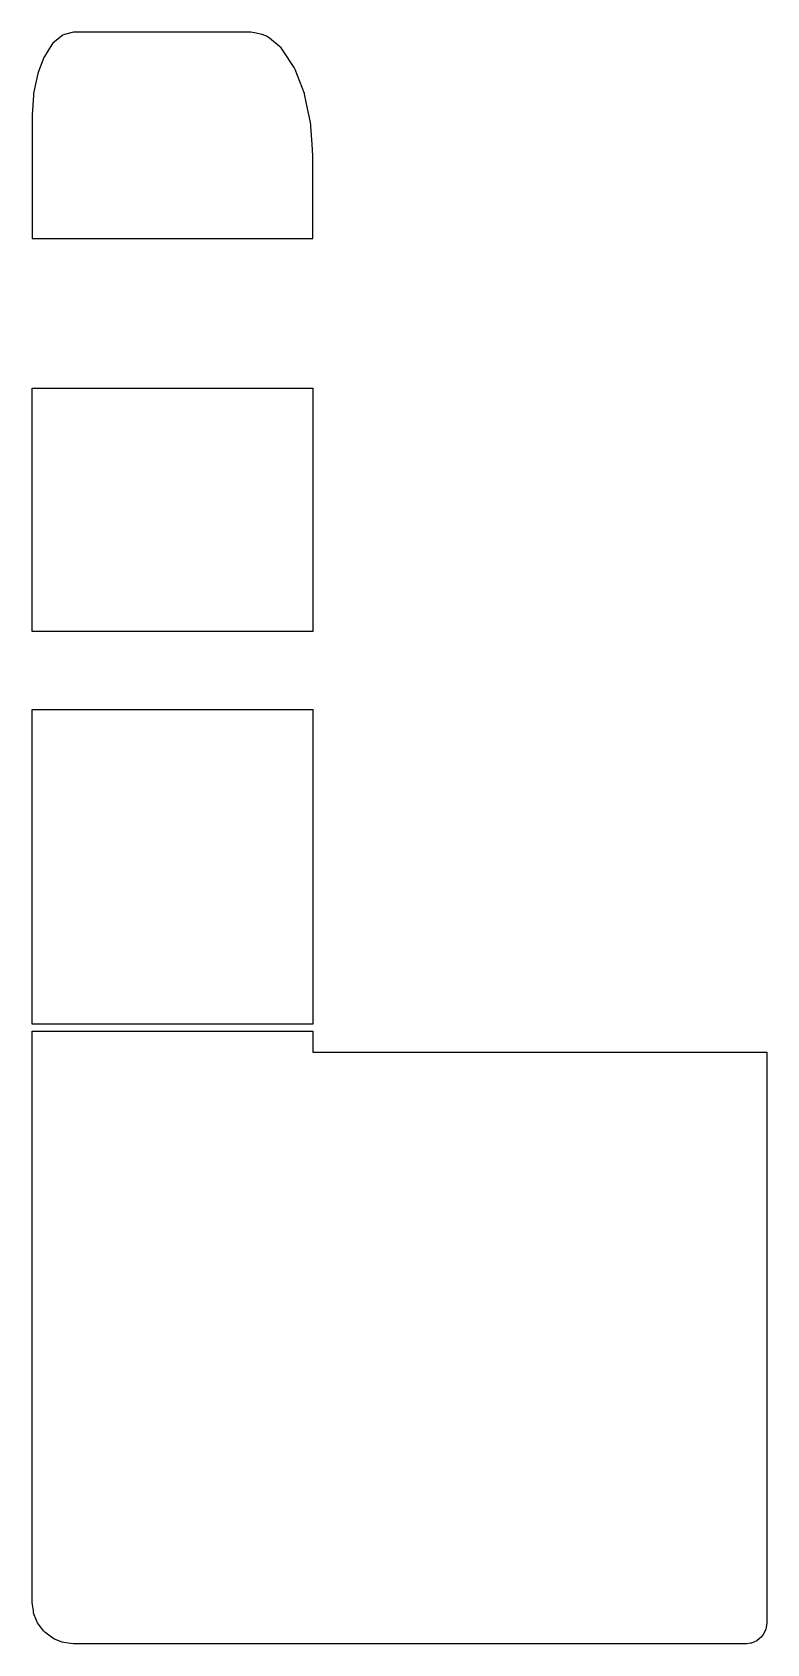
# Model space of a CAD drawing. Header units: metres. Extents: x 2.4 to 38, y -16 to 62.1.
import ezdxf

# ---------------------------------------------------------------- set-up
doc = ezdxf.new("R2010")
doc.units = ezdxf.units.M

msp = doc.modelspace()

# ---------------------------------------------------------------- linework, layer by layer
for p, q in [((3.816, 61.956), (3.4, 61.611)), ((3.882, 62.011), (3.816, 61.956)), ((3.957, 62.031), (3.882, 62.011)), ((4.4, 62.147), (3.957, 62.031)), ((8.041, 62.147), (4.4, 62.147)), ((13, 62.147), (8.041, 62.147)), ((13.166, 62.125), (13, 62.147)), ((13.549, 62.039), (13.166, 62.125)), ((13.753, 61.954), (13.549, 62.039)), ((13.895, 61.855), (13.753, 61.954)), ((14.463, 61.383), (13.895, 61.855)), ((2.986, 60.976), (2.968, 60.93)), ((3.357, 61.545), (2.986, 60.976)), ((3.4, 61.611), (3.357, 61.545)), ((14.566, 61.253), (14.463, 61.383)), ((15.091, 60.444), (14.566, 61.253)), ((2.708, 60.251), (2.67, 60.154)), ((2.968, 60.93), (2.708, 60.251)), ((15.146, 60.334), (15.091, 60.444)), ((15.591, 59.169), (15.146, 60.334)), ((2.668, 60.147), (2.484, 59.26)), ((2.67, 60.154), (2.668, 60.147)), ((2.462, 59.085), (2.4, 58.147)), ((2.468, 59.183), (2.462, 59.085)), ((2.484, 59.26), (2.468, 59.183)), ((15.601, 59.137), (15.591, 59.169)), ((15.68, 58.751), (15.601, 59.137)), ((15.884, 57.777), (15.68, 58.751)), ((2.4, 58.147), (2.4, 52.647)), ((15.9, 57.678), (15.884, 57.777)), ((15.906, 57.575), (15.9, 57.678)), ((15.967, 56.725), (15.906, 57.575)), ((16, 56.147), (15.967, 56.725)), ((16, 52.437), (16, 56.147)), ((2.4, 52.647), (2.4, 52.147)), ((16, 52.147), (16, 52.437)), ((2.4, 52.147), (13.803, 52.147)), ((13.803, 52.147), (16, 52.147)), ((16, 52.147), (16, 52.147)), ((2.4, 44.264), (2.4, 44.886)), ((2.4, 44.886), (4.597, 44.886)), ((4.597, 44.886), (16, 44.886)), ((16, 44.886), (16, 43.487)), ((2.4, 43.487), (2.4, 44.264)), ((2.4, 40.17), (2.4, 43.487)), ((16, 43.487), (16, 37.958)), ((16, 43.487), (16, 43.487)), ((2.4, 37.958), (2.4, 40.17)), ((2.4, 35.747), (2.4, 37.958)), ((16, 37.958), (16, 33.095)), ((2.4, 33.095), (2.4, 35.747)), ((8.363, 33.095), (2.4, 33.095)), ((16, 33.095), (8.363, 33.095)), ((2.4, 27.136), (2.4, 29.298)), ((2.4, 29.298), (10.037, 29.298)), ((10.037, 29.298), (16, 29.298)), ((16, 29.298), (16, 24.435)), ((2.4, 24.435), (2.4, 27.136)), ((2.4, 23.195), (2.4, 24.435)), ((16, 24.435), (16, 22.369)), ((2.4, 22.369), (2.4, 23.195)), ((2.4, 18.584), (2.4, 22.369)), ((16, 22.369), (16, 14.042)), ((16, 22.369), (16, 22.369)), ((2.4, 14.042), (2.4, 18.584)), ((2.923, 14.042), (2.4, 14.042)), ((2.4, 9.167), (2.4, 13.709)), ((2.4, 13.709), (15.477, 13.709)), ((16, 14.042), (2.923, 14.042)), ((15.477, 13.709), (16, 13.709)), ((16, 13.709), (16, 12.918)), ((16, 13.709), (16, 13.709)), ((16, 12.918), (16, 12.685)), ((16, 12.685), (21.439, 12.685)), ((21.439, 12.685), (33.5, 12.685)), ((33.5, 12.685), (38, 12.685)), ((38, 12.685), (38, 2.223)), ((2.4, 5.382), (2.4, 9.167)), ((2.4, 4.508), (2.4, 5.382)), ((2.4, 4.23), (2.4, 4.508)), ((2.4, 3.788), (2.4, 4.23)), ((2.4, 3.761), (2.4, 3.788)), ((2.4, 3.737), (2.4, 3.761)), ((2.4, 3.716), (2.4, 3.737)), ((2.4, -10.278), (2.4, 3.716)), ((38, 2.223), (38, -13.818)), ((2.4, -10.481), (2.4, -10.278)), ((2.4, -10.839), (2.4, -10.481)), ((2.4, -13.989), (2.4, -10.839)), ((2.4, -14), (2.4, -13.989)), ((2.427, -14.203), (2.4, -14)), ((38, -13.818), (38, -14.271)), ((2.453, -14.406), (2.427, -14.203)), ((2.457, -14.457), (2.453, -14.406)), ((2.466, -14.507), (2.457, -14.457)), ((2.5, -14.602), (2.466, -14.507)), ((2.656, -14.977), (2.5, -14.602)), ((38, -14.271), (38, -14.69)), ((38, -14.69), (38, -15)), ((2.707, -15.057), (2.656, -14.977)), ((2.952, -15.376), (2.707, -15.057)), ((3.013, -15.439), (2.952, -15.376)), ((3.331, -15.683), (3.013, -15.439)), ((37.832, -15.55), (37.73, -15.681)), ((37.894, -15.442), (37.832, -15.55)), ((37.953, -15.298), (37.894, -15.442)), ((37.973, -15.228), (37.953, -15.298)), ((37.992, -15.081), (37.973, -15.228)), ((38, -15), (37.992, -15.081)), ((3.402, -15.733), (3.331, -15.683)), ((3.485, -15.771), (3.402, -15.733)), ((3.844, -15.92), (3.485, -15.771)), ((3.931, -15.942), (3.844, -15.92)), ((4.139, -15.978), (3.931, -15.942)), ((4.4, -16), (4.139, -15.978)), ((12.193, -16), (4.4, -16)), ((17.143, -16), (12.193, -16)), ((19.525, -16), (17.143, -16)), ((35.729, -16), (19.525, -16)), ((37, -16), (35.729, -16)), ((37.029, -15.999), (37, -16)), ((37.211, -15.975), (37.029, -15.999)), ((37.239, -15.97), (37.211, -15.975)), ((37.267, -15.964), (37.239, -15.97)), ((37.437, -15.893), (37.267, -15.964)), ((37.515, -15.857), (37.437, -15.893)), ((37.655, -15.75), (37.515, -15.857)), ((37.73, -15.681), (37.655, -15.75))]:
    msp.add_line(p, q)

doc.saveas('drawing.dxf')
